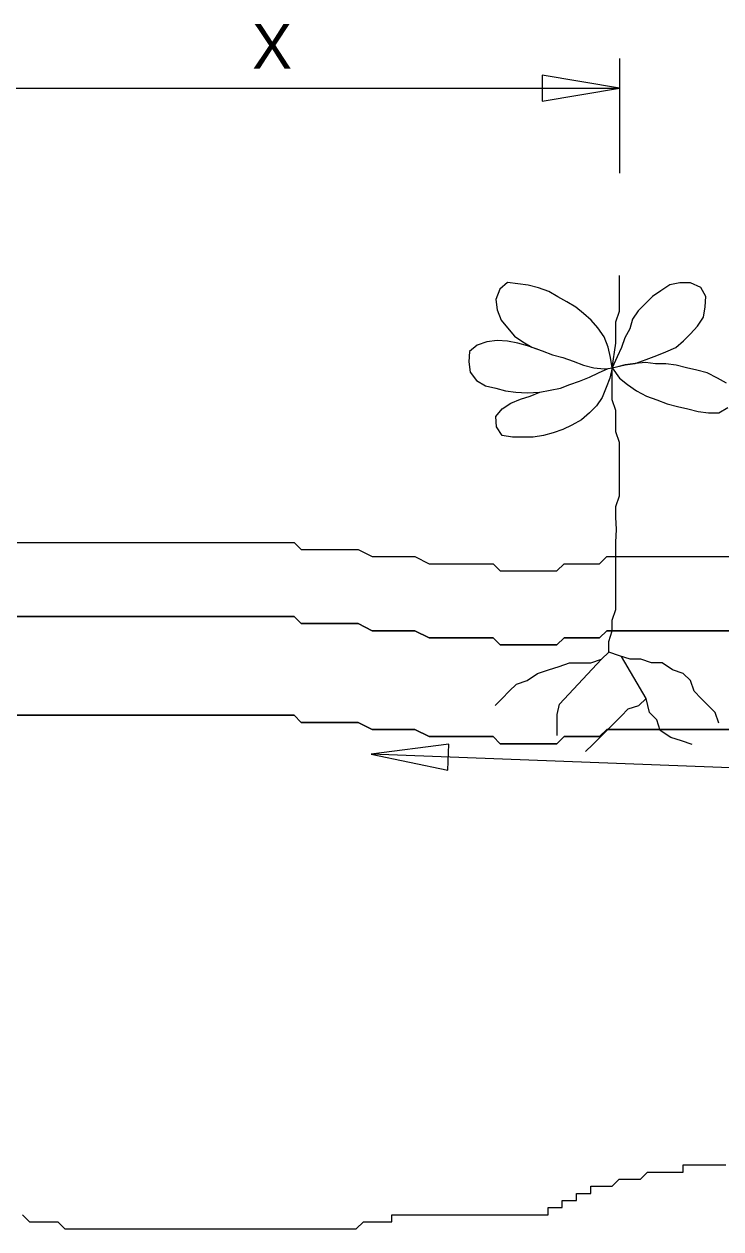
# Model space of a CAD drawing. Extents: x 2.6 to 16.3, y 0.2 to 8.7.
# Drawn here: x 10.276 to 11.686, y 4.53 to 6.968 of the extents above; entities that cross this region are included whole.
import ezdxf

# ---------------------------------------------------------------- set-up
doc = ezdxf.new("R2010")
doc.units = 0
for name, color, linetype in [('SD_P_Dimension Lines', 7, 'Continuous'), ('SD_P_Dimension Text', 7, 'Continuous'), ('SD_P_Hatching', 7, 'Continuous'), ('SD_P_Prop Object Lines', 7, 'Continuous'), ('SD_P_Shading', 7, 'Continuous')]:
    doc.layers.add(name, color=color, linetype=linetype)

msp = doc.modelspace()

# ---------------------------------------------------------------- linework, layer by layer
at = {"layer": 'SD_P_Dimension Lines'}
for p, q in [((11.4808, 6.8985), (11.4808, 6.666)), ((11.4808, 6.8385), (11.3245, 6.8648)), ((11.3245, 6.8648), (11.3245, 6.8123)), ((9.8776, 6.8385), (11.4808, 6.8385)), ((11.3245, 6.8123), (11.4808, 6.8385)), ((11.1358, 5.5108), (10.9787, 5.4905)), ((11.1338, 5.4583), (11.1358, 5.5108)), ((12.6592, 5.4258), (10.9787, 5.4905)), ((10.9787, 5.4905), (11.1338, 5.4583))]:
    msp.add_line(p, q, dxfattribs=at)
at = {"layer": 'SD_P_Hatching'}
for points in [[(11.714, 5.7403), (11.6852, 5.7403), (11.6709, 5.7403), (11.6565, 5.7403), (11.6421, 5.7403), (11.6277, 5.7403), (11.6133, 5.7403), (11.599, 5.7403), (11.5846, 5.7403), (11.5558, 5.7403), (11.5415, 5.7403), (11.5271, 5.7403), (11.5127, 5.7403), (11.4839, 5.7403), (11.4696, 5.7403), (11.4552, 5.7403), (11.4408, 5.726), (11.4264, 5.726), (11.412, 5.726), (11.3977, 5.726), (11.3833, 5.726), (11.3689, 5.726), (11.3545, 5.7116), (11.3402, 5.7116), (11.3258, 5.7116), (11.3114, 5.7116), (11.297, 5.7116), (11.2826, 5.7116), (11.2683, 5.7116), (11.2539, 5.7116), (11.2395, 5.7116), (11.2251, 5.726), (11.1964, 5.726), (11.182, 5.726), (11.1532, 5.726), (11.1389, 5.726), (11.1101, 5.726), (11.0957, 5.726), (11.067, 5.7403), (11.0382, 5.7403), (11.0238, 5.7403), (10.9951, 5.7403), (10.9807, 5.7403), (10.9519, 5.7547), (10.9376, 5.7547), (10.9232, 5.7547), (10.8944, 5.7547), (10.88, 5.7547), (10.8657, 5.7547), (10.8369, 5.7547), (10.8225, 5.7691), (10.8081, 5.7691), (10.7938, 5.7691), (10.765, 5.7691), (10.7506, 5.7691), (10.7219, 5.7691), (10.6931, 5.7691), (10.6644, 5.7691), (10.6356, 5.7691), (10.6068, 5.7691), (10.5781, 5.7691), (10.5637, 5.7691), (10.535, 5.7691), (10.5062, 5.7691), (10.4774, 5.7691), (10.4487, 5.7691), (10.4199, 5.7691), (10.3768, 5.7691), (10.348, 5.7691), (10.3193, 5.7691), (10.2905, 5.7691), (10.2618, 5.7691)], [(11.714, 5.5403), (11.6852, 5.5403), (11.6709, 5.5403), (11.6565, 5.5403), (11.6421, 5.5403), (11.6277, 5.5403), (11.6133, 5.5403), (11.599, 5.5403), (11.5846, 5.5403), (11.5558, 5.5403), (11.5415, 5.5403), (11.5271, 5.5403), (11.5127, 5.5403), (11.4839, 5.5403), (11.4696, 5.5403), (11.4552, 5.5403), (11.4408, 5.526), (11.4264, 5.526), (11.412, 5.526), (11.3977, 5.526), (11.3833, 5.526), (11.3689, 5.526), (11.3545, 5.5116), (11.3402, 5.5116), (11.3258, 5.5116), (11.3114, 5.5116), (11.297, 5.5116), (11.2826, 5.5116), (11.2683, 5.5116), (11.2539, 5.5116), (11.2395, 5.5116), (11.2251, 5.526), (11.1964, 5.526), (11.182, 5.526), (11.1532, 5.526), (11.1389, 5.526), (11.1101, 5.526), (11.0957, 5.526), (11.067, 5.5403), (11.0382, 5.5403), (11.0238, 5.5403), (10.9951, 5.5403), (10.9807, 5.5403), (10.9519, 5.5547), (10.9376, 5.5547), (10.9232, 5.5547), (10.8944, 5.5547), (10.88, 5.5547), (10.8657, 5.5547), (10.8369, 5.5547), (10.8225, 5.5691), (10.8081, 5.5691), (10.7938, 5.5691), (10.765, 5.5691), (10.7506, 5.5691), (10.7219, 5.5691), (10.6931, 5.5691), (10.6644, 5.5691), (10.6356, 5.5691), (10.6068, 5.5691), (10.5781, 5.5691), (10.5637, 5.5691), (10.535, 5.5691), (10.5062, 5.5691), (10.4774, 5.5691), (10.4487, 5.5691), (10.4199, 5.5691), (10.3768, 5.5691), (10.348, 5.5691), (10.3193, 5.5691), (10.2905, 5.5691), (10.2618, 5.5691)], [(10.2618, 5.5691), (10.2905, 5.5691), (10.3193, 5.5691), (10.348, 5.5691), (10.3768, 5.5691), (10.4199, 5.5691), (10.4487, 5.5691), (10.4774, 5.5691), (10.5062, 5.5691), (10.535, 5.5691), (10.5637, 5.5691), (10.5781, 5.5691), (10.6068, 5.5691), (10.6356, 5.5691), (10.6644, 5.5691), (10.6931, 5.5691), (10.7219, 5.5691), (10.7506, 5.5691), (10.765, 5.5691), (10.7938, 5.5691), (10.8081, 5.5691), (10.8225, 5.5691), (10.8369, 5.5547), (10.8657, 5.5547), (10.88, 5.5547), (10.8944, 5.5547), (10.9232, 5.5547), (10.9376, 5.5547), (10.9519, 5.5547), (10.9807, 5.5403), (10.9951, 5.5403), (11.0238, 5.5403), (11.0382, 5.5403), (11.067, 5.5403), (11.0957, 5.526), (11.1101, 5.526), (11.1389, 5.526), (11.1532, 5.526), (11.182, 5.526), (11.1964, 5.526), (11.2251, 5.526), (11.2395, 5.5116), (11.2539, 5.5116), (11.2683, 5.5116), (11.2826, 5.5116), (11.297, 5.5116), (11.3114, 5.5116), (11.3258, 5.5116), (11.3402, 5.5116), (11.3545, 5.5116), (11.3689, 5.526), (11.3833, 5.526), (11.3977, 5.526), (11.412, 5.526), (11.4264, 5.526), (11.4408, 5.526), (11.4552, 5.5403), (11.4696, 5.5403), (11.4839, 5.5403), (11.5127, 5.5403), (11.5271, 5.5403), (11.5415, 5.5403), (11.5558, 5.5403), (11.5846, 5.5403), (11.599, 5.5403), (11.6133, 5.5403), (11.6277, 5.5403), (11.6421, 5.5403), (11.6565, 5.5403), (11.6709, 5.5403), (11.6852, 5.5403), (11.714, 5.5403)], [(10.2725, 4.5585), (10.2869, 4.5441), (10.3013, 4.5441), (10.3157, 4.5441), (10.3301, 4.5441), (10.3444, 4.5441), (10.3588, 4.5298), (10.3732, 4.5298), (10.3876, 4.5298), (10.4019, 4.5298), (10.4163, 4.5298), (10.4307, 4.5298), (10.4451, 4.5298), (10.4738, 4.5298), (10.4882, 4.5298), (10.5026, 4.5298), (10.517, 4.5298), (10.5314, 4.5298), (10.5457, 4.5298), (10.5601, 4.5298), (10.5745, 4.5298), (10.5889, 4.5298), (10.6032, 4.5298), (10.6176, 4.5298), (10.632, 4.5298), (10.6464, 4.5298), (10.6608, 4.5298), (10.6751, 4.5298), (10.6895, 4.5298), (10.7039, 4.5298), (10.7183, 4.5298), (10.7327, 4.5298), (10.747, 4.5298), (10.7614, 4.5298), (10.7758, 4.5298), (10.7902, 4.5298), (10.8045, 4.5298), (10.8189, 4.5298), (10.8333, 4.5298), (10.8477, 4.5298), (10.8621, 4.5298), (10.8764, 4.5298), (10.8908, 4.5298), (10.9052, 4.5298), (10.9196, 4.5298), (10.934, 4.5298), (10.9483, 4.5298), (10.9627, 4.5441), (10.9771, 4.5441), (10.9915, 4.5441), (11.0058, 4.5441), (11.0202, 4.5441), (11.0202, 4.5585), (11.0346, 4.5585), (11.049, 4.5585), (11.0634, 4.5585), (11.0777, 4.5585), (11.0921, 4.5585), (11.1065, 4.5585), (11.1209, 4.5585), (11.1353, 4.5585), (11.1496, 4.5585), (11.164, 4.5585), (11.1784, 4.5585), (11.1928, 4.5585), (11.2071, 4.5585), (11.2215, 4.5585), (11.2359, 4.5585), (11.2503, 4.5585), (11.2647, 4.5585), (11.279, 4.5585), (11.2934, 4.5585), (11.3078, 4.5585), (11.3222, 4.5585), (11.3366, 4.5585), (11.3366, 4.5729), (11.3509, 4.5729), (11.3653, 4.5729), (11.3653, 4.5873), (11.3797, 4.5873), (11.3941, 4.5873), (11.3941, 4.6017), (11.4085, 4.6017), (11.4228, 4.6017), (11.4228, 4.616), (11.4372, 4.616), (11.4516, 4.616), (11.466, 4.616), (11.4803, 4.6304), (11.4947, 4.6304), (11.5091, 4.6304), (11.5235, 4.6304), (11.5379, 4.6448), (11.5522, 4.6448), (11.5666, 4.6448), (11.581, 4.6448), (11.5954, 4.6448), (11.6098, 4.6448), (11.6098, 4.6592), (11.6241, 4.6592), (11.6385, 4.6592), (11.6529, 4.6592), (11.6673, 4.6592), (11.6816, 4.6592), (11.696, 4.6592)]]:
    msp.add_lwpolyline(points, dxfattribs=at)
at = {"layer": 'SD_P_Prop Object Lines'}
for points in [[(11.4664, 6.272), (11.463, 6.2935), (11.4578, 6.3143), (11.4499, 6.3352), (11.4369, 6.3534), (11.4239, 6.3691), (11.4082, 6.3821), (11.3926, 6.3952), (11.3743, 6.4056), (11.3561, 6.416), (11.3378, 6.4265), (11.317, 6.4343), (11.2961, 6.4395), (11.2752, 6.4421), (11.2544, 6.4447), (11.2387, 6.4317), (11.2309, 6.4108), (11.2335, 6.39), (11.2413, 6.3691), (11.2544, 6.3534), (11.2687, 6.3367), (11.2857, 6.3248), (11.3039, 6.3143), (11.3248, 6.3065), (11.3456, 6.2987), (11.3665, 6.2935), (11.3874, 6.2856), (11.4082, 6.2778), (11.4291, 6.2726), (11.4502, 6.2702), (11.4583, 6.2711)], [(11.4664, 6.272), (11.4736, 6.3224), (11.4736, 6.3439), (11.4736, 6.3655), (11.4808, 6.3871), (11.4808, 6.4086), (11.4808, 6.4302), (11.4808, 6.4518), (11.4808, 6.459)], [(11.4664, 6.272), (11.4925, 6.2783), (11.5125, 6.2811), (11.5347, 6.2889), (11.5563, 6.2972), (11.5751, 6.3046), (11.5947, 6.3137), (11.6103, 6.3267), (11.6246, 6.3411), (11.639, 6.3567), (11.6507, 6.375), (11.6546, 6.3958), (11.6559, 6.4167), (11.6455, 6.4349), (11.6246, 6.4446), (11.603, 6.4446), (11.5829, 6.4401), (11.5647, 6.4284), (11.5477, 6.4167), (11.5334, 6.4023), (11.519, 6.388), (11.5073, 6.371), (11.5021, 6.3515), (11.4917, 6.3332), (11.4851, 6.3137), (11.4763, 6.2945), (11.4664, 6.272), (11.4664, 6.272)], [(11.3143, 6.3104), (11.2948, 6.3169), (11.2752, 6.3222), (11.2544, 6.3261), (11.2335, 6.3274), (11.2127, 6.3248), (11.1931, 6.3182), (11.1775, 6.3052), (11.1761, 6.2843), (11.1788, 6.2635), (11.1918, 6.2465), (11.21, 6.2361), (11.2309, 6.2309), (11.2505, 6.2257), (11.2713, 6.2231), (11.2939, 6.2217), (11.3196, 6.2231)], [(11.4664, 6.272), (11.4617, 6.2517), (11.4539, 6.2322), (11.446, 6.2126), (11.4343, 6.1957), (11.42, 6.1813), (11.4043, 6.167), (11.3848, 6.1566), (11.3665, 6.1474), (11.3469, 6.1409), (11.3274, 6.1357), (11.3065, 6.1318), (11.2857, 6.1318), (11.2648, 6.1318), (11.2439, 6.1357), (11.2322, 6.1527), (11.2309, 6.1735), (11.2439, 6.1892), (11.2609, 6.2009), (11.2804, 6.2087), (11.3, 6.2152), (11.3196, 6.2231), (11.3404, 6.227), (11.3613, 6.2309), (11.3808, 6.2387), (11.4004, 6.2452), (11.42, 6.2531), (11.4382, 6.2622), (11.4583, 6.2711), (11.4664, 6.272)], [(11.4592, 5.6969), (11.4592, 5.7185), (11.4664, 5.74), (11.4664, 5.7616), (11.4736, 5.7832), (11.4736, 5.8766), (11.4736, 5.8982), (11.4736, 5.9198), (11.475, 5.9452), (11.4736, 5.9701), (11.4736, 5.9917), (11.4808, 6.0132), (11.4808, 6.0348), (11.4808, 6.0564), (11.4808, 6.0779), (11.4808, 6.0995), (11.4808, 6.1211), (11.4736, 6.1426), (11.4736, 6.1642), (11.4736, 6.1858), (11.4664, 6.2073), (11.4664, 6.2289), (11.4664, 6.2505), (11.4664, 6.272)], [(11.4664, 6.272), (11.4812, 6.2517), (11.4969, 6.2387), (11.5151, 6.2257), (11.536, 6.2152), (11.5569, 6.2074), (11.5777, 6.1996), (11.5986, 6.1944), (11.6194, 6.1892), (11.6403, 6.184), (11.6612, 6.1813), (11.682, 6.1813), (11.7003, 6.1918)], [(11.6977, 6.2413), (11.6794, 6.2517), (11.6585, 6.2622), (11.6377, 6.2674), (11.6168, 6.2726), (11.596, 6.2778), (11.5751, 6.2804), (11.5542, 6.2804), (11.5334, 6.283), (11.5125, 6.2811), (11.4925, 6.2783), (11.4794, 6.2752)], [(10.2618, 5.9191), (10.2905, 5.9191), (10.3193, 5.9191), (10.348, 5.9191), (10.3768, 5.9191), (10.4199, 5.9191), (10.4487, 5.9191), (10.4774, 5.9191), (10.5062, 5.9191), (10.535, 5.9191), (10.5637, 5.9191), (10.5781, 5.9191), (10.6068, 5.9191), (10.6356, 5.9191), (10.6644, 5.9191), (10.6931, 5.9191), (10.7219, 5.9191), (10.7506, 5.9191), (10.765, 5.9191), (10.7938, 5.9191), (10.8081, 5.9191), (10.8225, 5.9191), (10.8369, 5.9047), (10.8657, 5.9047), (10.88, 5.9047), (10.8944, 5.9047), (10.9232, 5.9047), (10.9376, 5.9047), (10.9519, 5.9047), (10.9807, 5.8903), (10.9951, 5.8903), (11.0238, 5.8903), (11.0382, 5.8903), (11.067, 5.8903), (11.0957, 5.876), (11.1101, 5.876), (11.1389, 5.876), (11.1532, 5.876), (11.182, 5.876), (11.1964, 5.876), (11.2251, 5.876), (11.2395, 5.8616), (11.2539, 5.8616), (11.2683, 5.8616), (11.2826, 5.8616), (11.297, 5.8616), (11.3114, 5.8616), (11.3258, 5.8616), (11.3402, 5.8616), (11.3545, 5.8616), (11.3689, 5.876), (11.3833, 5.876), (11.3977, 5.876), (11.412, 5.876), (11.4264, 5.876), (11.4408, 5.876), (11.4552, 5.8903), (11.4696, 5.8903), (11.4839, 5.8903), (11.5127, 5.8903), (11.5271, 5.8903), (11.5415, 5.8903), (11.5558, 5.8903), (11.5846, 5.8903), (11.599, 5.8903), (11.6133, 5.8903), (11.6277, 5.8903), (11.6421, 5.8903), (11.6565, 5.8903), (11.6709, 5.8903), (11.6852, 5.8903), (11.714, 5.8903)], [(10.2618, 5.7691), (10.2905, 5.7691), (10.3193, 5.7691), (10.348, 5.7691), (10.3768, 5.7691), (10.4199, 5.7691), (10.4487, 5.7691), (10.4774, 5.7691), (10.5062, 5.7691), (10.535, 5.7691), (10.5637, 5.7691), (10.5781, 5.7691), (10.6068, 5.7691), (10.6356, 5.7691), (10.6644, 5.7691), (10.6931, 5.7691), (10.7219, 5.7691), (10.7506, 5.7691), (10.765, 5.7691), (10.7938, 5.7691), (10.8081, 5.7691), (10.8225, 5.7691), (10.8369, 5.7547), (10.8657, 5.7547), (10.88, 5.7547), (10.8944, 5.7547), (10.9232, 5.7547), (10.9376, 5.7547), (10.9519, 5.7547), (10.9807, 5.7403), (10.9951, 5.7403), (11.0238, 5.7403), (11.0382, 5.7403), (11.067, 5.7403), (11.0957, 5.726), (11.1101, 5.726), (11.1389, 5.726), (11.1532, 5.726), (11.182, 5.726), (11.1964, 5.726), (11.2251, 5.726), (11.2395, 5.7116), (11.2539, 5.7116), (11.2683, 5.7116), (11.2826, 5.7116), (11.297, 5.7116), (11.3114, 5.7116), (11.3258, 5.7116), (11.3402, 5.7116), (11.3545, 5.7116), (11.3689, 5.726), (11.3833, 5.726), (11.3977, 5.726), (11.412, 5.726), (11.4264, 5.726), (11.4408, 5.726), (11.4552, 5.7403), (11.4696, 5.7403), (11.4839, 5.7403), (11.5127, 5.7403), (11.5271, 5.7403), (11.5415, 5.7403), (11.5558, 5.7403), (11.5846, 5.7403), (11.599, 5.7403), (11.6133, 5.7403), (11.6277, 5.7403), (11.6421, 5.7403), (11.6565, 5.7403), (11.6709, 5.7403), (11.6852, 5.7403), (11.714, 5.7403)], [(11.2292, 5.5891), (11.2435, 5.6034), (11.2579, 5.6178), (11.2723, 5.6322), (11.2939, 5.6394), (11.3154, 5.6538), (11.337, 5.661), (11.3586, 5.6681), (11.3801, 5.6753), (11.4017, 5.6753), (11.4233, 5.6753), (11.4448, 5.6825), (11.4592, 5.6969)], [(11.355, 5.528), (11.355, 5.5495), (11.355, 5.5711), (11.3599, 5.5916), (11.4448, 5.6825)], [(11.4125, 5.4956), (11.4269, 5.51), (11.4413, 5.5244), (11.4556, 5.5387), (11.47, 5.5531), (11.4844, 5.5675), (11.4988, 5.5819), (11.5203, 5.5891), (11.5347, 5.6034), (11.4853, 5.6882)], [(11.6821, 5.5531), (11.6749, 5.5747), (11.6605, 5.5891), (11.6461, 5.6034), (11.6318, 5.6178), (11.6246, 5.6394), (11.6102, 5.6538), (11.5886, 5.661), (11.5671, 5.6753), (11.5455, 5.6753), (11.5239, 5.6825), (11.5024, 5.6825), (11.4808, 5.6897), (11.4592, 5.6969)], [(11.6282, 5.51), (11.6066, 5.5172), (11.585, 5.5244), (11.5635, 5.5387), (11.5563, 5.5603), (11.5419, 5.5747), (11.5347, 5.6034), (11.5347, 5.6034)], [(10.2618, 5.5691), (10.2905, 5.5691), (10.3193, 5.5691), (10.348, 5.5691), (10.3768, 5.5691), (10.4199, 5.5691), (10.4487, 5.5691), (10.4774, 5.5691), (10.5062, 5.5691), (10.535, 5.5691), (10.5637, 5.5691), (10.5781, 5.5691), (10.6068, 5.5691), (10.6356, 5.5691), (10.6644, 5.5691), (10.6931, 5.5691), (10.7219, 5.5691), (10.7506, 5.5691), (10.765, 5.5691), (10.7938, 5.5691), (10.8081, 5.5691), (10.8225, 5.5691), (10.8369, 5.5547), (10.8657, 5.5547), (10.88, 5.5547), (10.8944, 5.5547), (10.9232, 5.5547), (10.9376, 5.5547), (10.9519, 5.5547), (10.9807, 5.5403), (10.9951, 5.5403), (11.0238, 5.5403), (11.0382, 5.5403), (11.067, 5.5403), (11.0957, 5.526), (11.1101, 5.526), (11.1389, 5.526), (11.1532, 5.526), (11.182, 5.526), (11.1964, 5.526), (11.2251, 5.526), (11.2395, 5.5116), (11.2539, 5.5116), (11.2683, 5.5116), (11.2826, 5.5116), (11.297, 5.5116), (11.3114, 5.5116), (11.3258, 5.5116), (11.3402, 5.5116), (11.3545, 5.5116), (11.3689, 5.526), (11.3833, 5.526), (11.3977, 5.526), (11.412, 5.526), (11.4264, 5.526), (11.4408, 5.526), (11.4552, 5.5403), (11.4696, 5.5403), (11.4839, 5.5403), (11.5127, 5.5403), (11.5271, 5.5403), (11.5415, 5.5403), (11.5558, 5.5403), (11.5846, 5.5403), (11.599, 5.5403), (11.6133, 5.5403), (11.6277, 5.5403), (11.6421, 5.5403), (11.6565, 5.5403), (11.6709, 5.5403), (11.6852, 5.5403), (11.714, 5.5403)], [(10.2725, 4.5585), (10.2869, 4.5441), (10.3013, 4.5441), (10.3157, 4.5441), (10.3301, 4.5441), (10.3444, 4.5441), (10.3588, 4.5298), (10.3732, 4.5298), (10.3876, 4.5298), (10.4019, 4.5298), (10.4163, 4.5298), (10.4307, 4.5298), (10.4451, 4.5298), (10.4738, 4.5298), (10.4882, 4.5298), (10.5026, 4.5298), (10.517, 4.5298), (10.5314, 4.5298), (10.5457, 4.5298), (10.5601, 4.5298), (10.5745, 4.5298), (10.5889, 4.5298), (10.6032, 4.5298), (10.6176, 4.5298), (10.632, 4.5298), (10.6464, 4.5298), (10.6608, 4.5298), (10.6751, 4.5298), (10.6895, 4.5298), (10.7039, 4.5298), (10.7183, 4.5298), (10.7327, 4.5298), (10.747, 4.5298), (10.7614, 4.5298), (10.7758, 4.5298), (10.7902, 4.5298), (10.8045, 4.5298), (10.8189, 4.5298), (10.8333, 4.5298), (10.8477, 4.5298), (10.8621, 4.5298), (10.8764, 4.5298), (10.8908, 4.5298), (10.9052, 4.5298), (10.9196, 4.5298), (10.934, 4.5298), (10.9483, 4.5298), (10.9627, 4.5441), (10.9771, 4.5441), (10.9915, 4.5441), (11.0058, 4.5441), (11.0202, 4.5441), (11.0202, 4.5585), (11.0346, 4.5585), (11.049, 4.5585), (11.0634, 4.5585), (11.0777, 4.5585), (11.0921, 4.5585), (11.1065, 4.5585), (11.1209, 4.5585), (11.1353, 4.5585), (11.1496, 4.5585), (11.164, 4.5585), (11.1784, 4.5585), (11.1928, 4.5585), (11.2071, 4.5585), (11.2215, 4.5585), (11.2359, 4.5585), (11.2503, 4.5585), (11.2647, 4.5585), (11.279, 4.5585), (11.2934, 4.5585), (11.3078, 4.5585), (11.3222, 4.5585), (11.3366, 4.5585), (11.3366, 4.5729), (11.3509, 4.5729), (11.3653, 4.5729), (11.3653, 4.5873), (11.3797, 4.5873), (11.3941, 4.5873), (11.3941, 4.6017), (11.4085, 4.6017), (11.4228, 4.6017), (11.4228, 4.616), (11.4372, 4.616), (11.4516, 4.616), (11.466, 4.616), (11.4803, 4.6304), (11.4947, 4.6304), (11.5091, 4.6304), (11.5235, 4.6304), (11.5379, 4.6448), (11.5522, 4.6448), (11.5666, 4.6448), (11.581, 4.6448), (11.5954, 4.6448), (11.6098, 4.6448), (11.6098, 4.6592), (11.6241, 4.6592), (11.6385, 4.6592), (11.6529, 4.6592), (11.6673, 4.6592), (11.6816, 4.6592), (11.696, 4.6592)]]:
    msp.add_lwpolyline(points, dxfattribs=at)
at = {"layer": 'SD_P_Shading'}
for points in [[(10.2618, 5.9191), (10.2905, 5.9191), (10.3193, 5.9191), (10.348, 5.9191), (10.3768, 5.9191), (10.4199, 5.9191), (10.4487, 5.9191), (10.4774, 5.9191), (10.5062, 5.9191), (10.535, 5.9191), (10.5637, 5.9191), (10.5781, 5.9191), (10.6068, 5.9191), (10.6356, 5.9191), (10.6644, 5.9191), (10.6931, 5.9191), (10.7219, 5.9191), (10.7506, 5.9191), (10.765, 5.9191), (10.7938, 5.9191), (10.8081, 5.9191), (10.8225, 5.9191), (10.8369, 5.9047), (10.8657, 5.9047), (10.88, 5.9047), (10.8944, 5.9047), (10.9232, 5.9047), (10.9376, 5.9047), (10.9519, 5.9047), (10.9807, 5.8903), (10.9951, 5.8903), (11.0238, 5.8903), (11.0382, 5.8903), (11.067, 5.8903), (11.0957, 5.876), (11.1101, 5.876), (11.1389, 5.876), (11.1532, 5.876), (11.182, 5.876), (11.1964, 5.876), (11.2251, 5.876), (11.2395, 5.8616), (11.2539, 5.8616), (11.2683, 5.8616), (11.2826, 5.8616), (11.297, 5.8616), (11.3114, 5.8616), (11.3258, 5.8616), (11.3402, 5.8616), (11.3545, 5.8616), (11.3689, 5.876), (11.3833, 5.876), (11.3977, 5.876), (11.412, 5.876), (11.4264, 5.876), (11.4408, 5.876), (11.4552, 5.8903), (11.4696, 5.8903), (11.4839, 5.8903), (11.5127, 5.8903), (11.5271, 5.8903), (11.5415, 5.8903), (11.5558, 5.8903), (11.5846, 5.8903), (11.599, 5.8903), (11.6133, 5.8903), (11.6277, 5.8903), (11.6421, 5.8903), (11.6565, 5.8903), (11.6709, 5.8903), (11.6852, 5.8903), (11.714, 5.8903)], [(11.714, 5.7403), (11.6852, 5.7403), (11.6709, 5.7403), (11.6565, 5.7403), (11.6421, 5.7403), (11.6277, 5.7403), (11.6133, 5.7403), (11.599, 5.7403), (11.5846, 5.7403), (11.5558, 5.7403), (11.5415, 5.7403), (11.5271, 5.7403), (11.5127, 5.7403), (11.4839, 5.7403), (11.4696, 5.7403), (11.4552, 5.7403), (11.4408, 5.726), (11.4264, 5.726), (11.412, 5.726), (11.3977, 5.726), (11.3833, 5.726), (11.3689, 5.726), (11.3545, 5.7116), (11.3402, 5.7116), (11.3258, 5.7116), (11.3114, 5.7116), (11.297, 5.7116), (11.2826, 5.7116), (11.2683, 5.7116), (11.2539, 5.7116), (11.2395, 5.7116), (11.2251, 5.726), (11.1964, 5.726), (11.182, 5.726), (11.1532, 5.726), (11.1389, 5.726), (11.1101, 5.726), (11.0957, 5.726), (11.067, 5.7403), (11.0382, 5.7403), (11.0238, 5.7403), (10.9951, 5.7403), (10.9807, 5.7403), (10.9519, 5.7547), (10.9376, 5.7547), (10.9232, 5.7547), (10.8944, 5.7547), (10.88, 5.7547), (10.8657, 5.7547), (10.8369, 5.7547), (10.8225, 5.7691), (10.8081, 5.7691), (10.7938, 5.7691), (10.765, 5.7691), (10.7506, 5.7691), (10.7219, 5.7691), (10.6931, 5.7691), (10.6644, 5.7691), (10.6356, 5.7691), (10.6068, 5.7691), (10.5781, 5.7691), (10.5637, 5.7691), (10.535, 5.7691), (10.5062, 5.7691), (10.4774, 5.7691), (10.4487, 5.7691), (10.4199, 5.7691), (10.3768, 5.7691), (10.348, 5.7691), (10.3193, 5.7691), (10.2905, 5.7691), (10.2618, 5.7691)]]:
    msp.add_lwpolyline(points, dxfattribs=at)

# ---------------------------------------------------------------- texts
at = {"layer": 'SD_P_Dimension Text'}
msp.add_text('X', height=0.09, dxfattribs=at).set_placement((10.7378, 6.8779))

doc.saveas('drawing.dxf')
